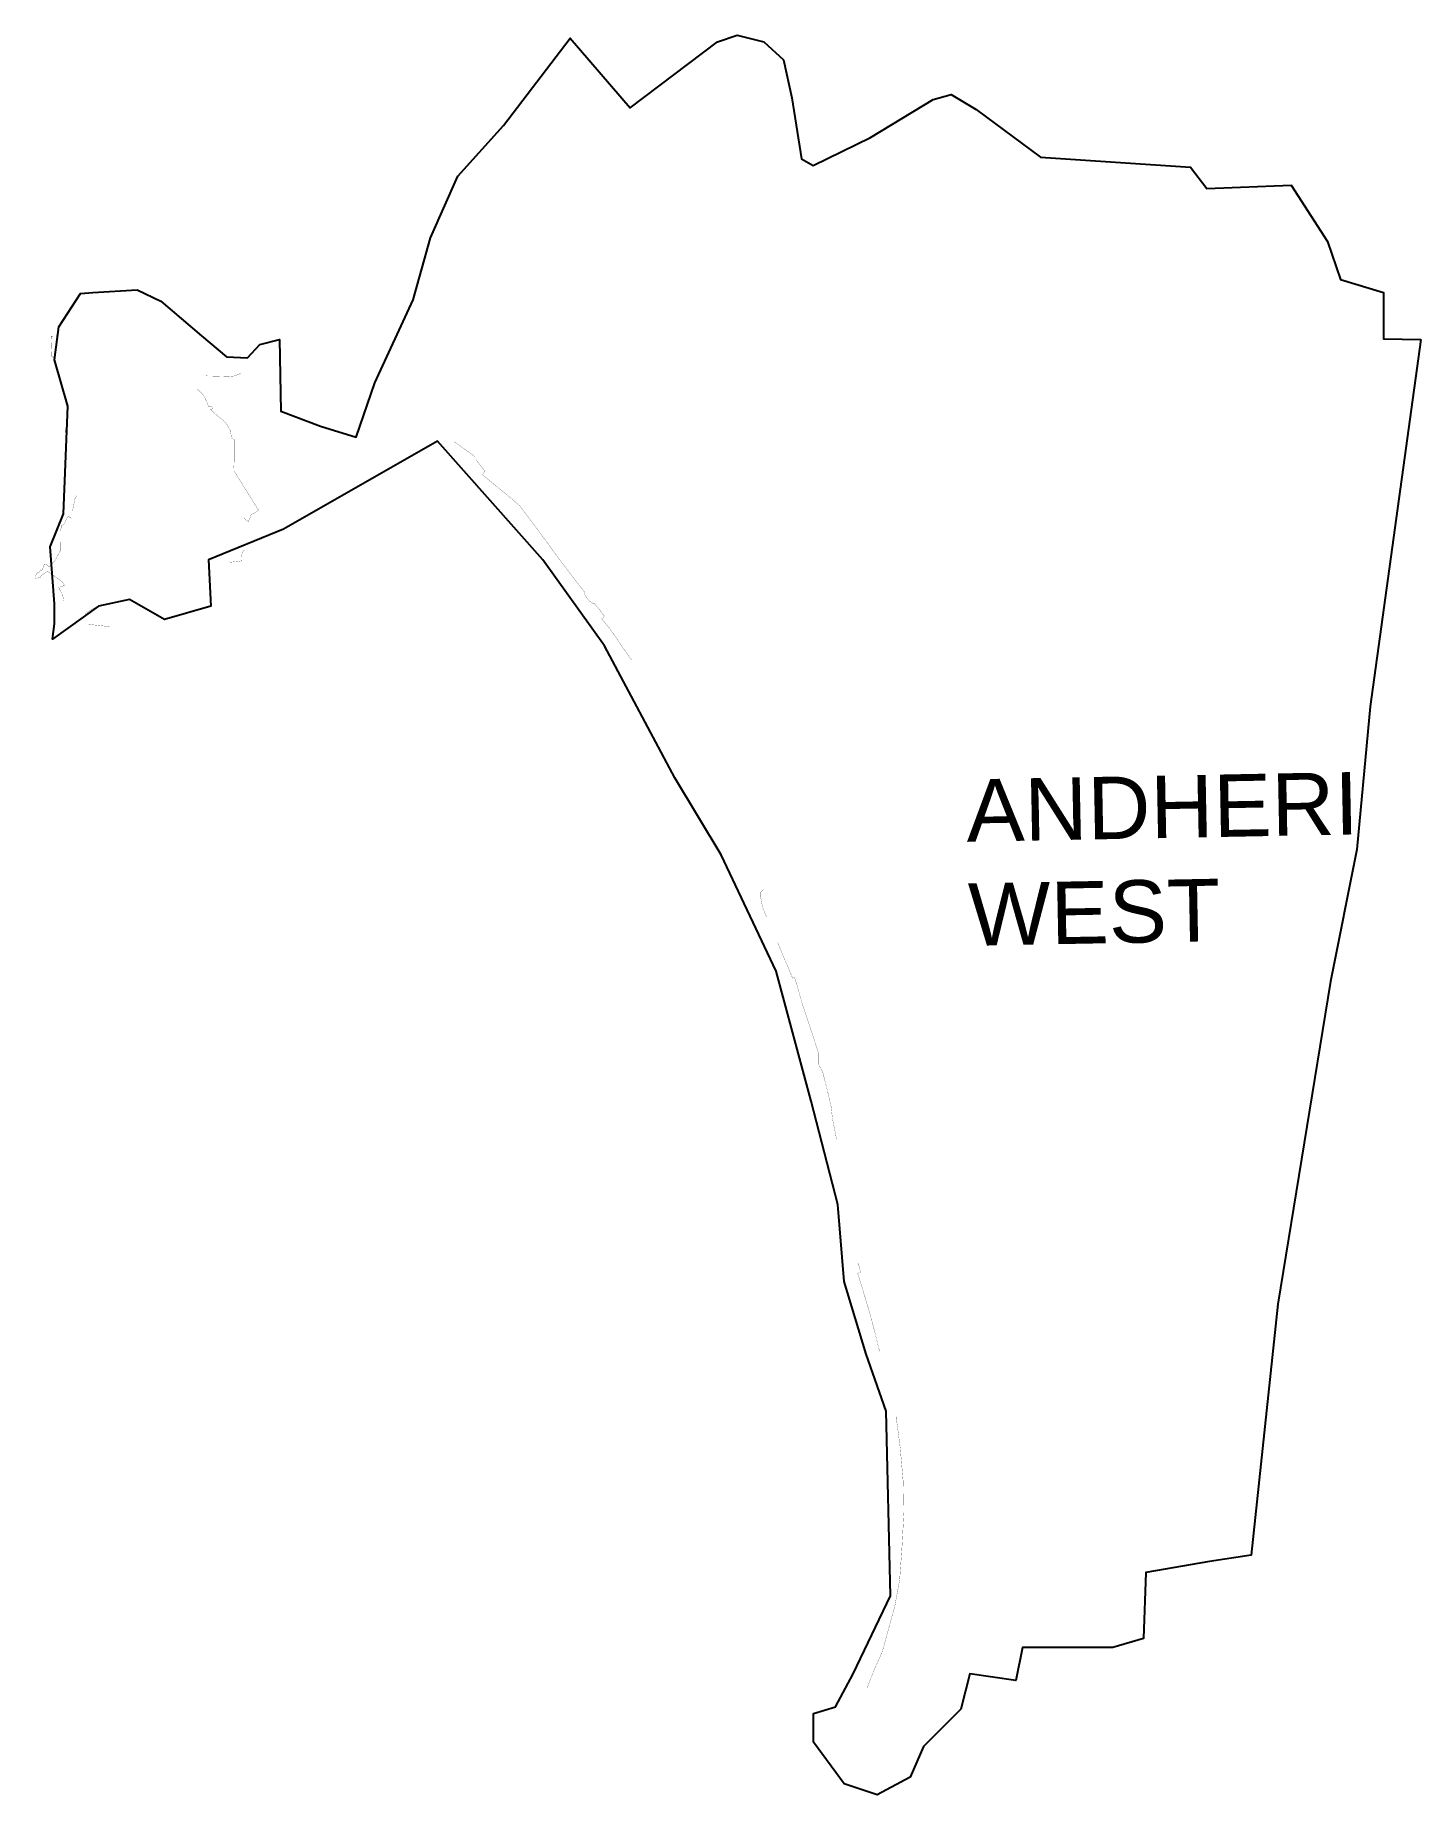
# Model space of a CAD drawing. Header units: metres. Extents: x 267211 to 273870, y 2111090 to 2119548.
import ezdxf

# ---------------------------------------------------------------- set-up
doc = ezdxf.new("R2010")
doc.units = ezdxf.units.M
for name, color, linetype in [('SEAWALL', 170, 'Continuous'), ('village', 3, 'Continuous'), ('VILLAGE NAME', 250, 'Continuous')]:
    doc.layers.add(name, color=color, linetype=linetype)
doc.styles.get("Standard").update_dxf_attribs({"font": 'simplex.shx'})

msp = doc.modelspace()

# ---------------------------------------------------------------- linework, layer by layer
at = {"layer": 'SEAWALL', "const_width": 1, "flags": 128}
for points in [[(267313.2, 2118102.3), (267287.5, 2118101.2), (267289.6, 2118041.1), (267291.2, 2118003), (267303.6, 2117994.7)], [(268031.5, 2117910), (268051.4, 2117909.7), (268137.3, 2117907.1), (268165.9, 2117909.5), (268183, 2117915.7), (268199.5, 2117922.3)], [(268215.1, 2117224.9), (268235.5, 2117208.9), (268249.5, 2117244.6), (268269.5, 2117253.2), (268283.9, 2117264.6), (268166.5, 2117453.3), (268165.7, 2117474), (268166.9, 2117505.3), (268166.9, 2117604.4), (268154, 2117611), (268151.6, 2117630.2), (268148.9, 2117646.2), (268133.5, 2117674.8), (268114.3, 2117697.1), (268085.9, 2117719.1), (268061.4, 2117741.7), (268053.7, 2117750), (268063.3, 2117751.5), (268061.5, 2117763.1), (268045.9, 2117760.8), (268036.1, 2117782.9), (268019.6, 2117817.8), (267989.7, 2117847.2)], [(267360.6, 2117522.5), (267354.6, 2117651.4)], [(269225.8, 2117593.4), (269324.7, 2117521.7)], [(269329.6, 2117506.6), (269372.2, 2117452.1), (269360.9, 2117434.5), (269494.1, 2117325.1), (269539.7, 2117285.7), (269608, 2117194.8), (269666.2, 2117116), (269733.8, 2117023.2), (269804.7, 2116929.9), (269848.9, 2116874), (269850.5, 2116861.2), (269869.7, 2116830.9), (269884.9, 2116822.1), (269890.1, 2116814.9), (269896.8, 2116818.6), (269911, 2116798.9), (269913.3, 2116800.2), (269946.4, 2116754.8), (269932.8, 2116742.2), (269974, 2116692.9), (270076.3, 2116544.1)], [(267389.9, 2117261), (267402.9, 2117323.4), (267411.4, 2117335.5)], [(267346.9, 2116829), (267343.2, 2116855.8), (267323.6, 2116893.2), (267352.5, 2116903.6), (267341, 2116919.8), (267286.7, 2116960), (267270.5, 2116970.2), (267241.5, 2116951.8), (267234.3, 2116941.4), (267211.4, 2116936), (267211.2, 2116941.2), (267216.9, 2116958.6), (267222.7, 2116965.2), (267232.3, 2116967.8), (267236.5, 2116977.8), (267244.5, 2116975.2), (267253.9, 2117005.4), (267263.1, 2117005.8), (267277.1, 2116991), (267305, 2117021.3), (267330.6, 2117068), (267329.8, 2117165.7), (267337.6, 2117183.2), (267337.4, 2117190.6), (267350.1, 2117198.6), (267359.9, 2117221.3), (267368.9, 2117234.9), (267385.9, 2117226.1)], [(268141.5, 2117018.7), (268144.5, 2117013.8), (268203.5, 2117020.9), (268202.5, 2117047.8), (268208.4, 2117064.6), (268214.9, 2117073)], [(267450.4, 2116765), (267462.5, 2116774.9), (267507.9, 2116802.1), (267545.2, 2116812.9), (267564.5, 2116813.9), (267585.1, 2116822)], [(267466.4, 2116715.8), (267571.8, 2116704.5)], [(270710.6, 2115441.5), (270696.9, 2115427.4), (270696.2, 2115410.6), (270707, 2115353.3), (270725.6, 2115309.4)], [(270778.2, 2115187.3), (270851, 2115015), (270859.2, 2115018.2), (270865.2, 2115004.7), (270894.1, 2114903.1), (270949.1, 2114735.3), (270975.2, 2114655.8), (270975, 2114601.8), (270995.4, 2114564.6), (271016.7, 2114480.5)], [(271016.7, 2114480.5), (271035.4, 2114401.5), (271042.3, 2114340), (271062.4, 2114240.6)], [(271269, 2113221.4), (271236.3, 2113351.1), (271219.4, 2113413.7), (271186.9, 2113521.8), (271163.4, 2113596.5), (271178.4, 2113601.3), (271165.6, 2113645.4)], [(271350.6, 2112907.1), (271350.6, 2112891), (271368.2, 2112756.9), (271382.3, 2112594.5), (271385.1, 2112435), (271376, 2112271.9), (271365.5, 2112125.1), (271343.4, 2112003.2), (271282.9, 2111781.3), (271235.9, 2111673.1), (271209.1, 2111603.3)]]:
    msp.add_lwpolyline(points, dxfattribs=at)
at = {"layer": 'village'}
msp.add_polyline3d([(273870, 2118085.5, 0), (273626.2, 2116321.1, 0), (273562.8, 2115633.9, 0), (273435.9, 2114999.6, 0), (273182.2, 2113447.5, 0), (273055.3, 2112242.3, 0), (272854.4, 2112210.6, 0), (272547.8, 2112157.7, 0), (272537.3, 2111840.5, 0), (272389.2, 2111798.2, 0), (271955.8, 2111798.2, 0), (271924.1, 2111639.6, 0), (271702, 2111671.4, 0), (271659.7, 2111502.2, 0), (271480, 2111322.5, 0), (271416.6, 2111174.4, 0), (271258, 2111089.9, 0), (271099.4, 2111142.7, 0), (270951.4, 2111343.6, 0), (270951.4, 2111481, 0), (271057.1, 2111512.8, 0), (271141.7, 2111671.4, 0), (271321.4, 2112045.6, 0), (271300.3, 2112933.7, 0), (271205.1, 2113208.6, 0), (271099.4, 2113557.5, 0), (271067.7, 2113927.5, 0), (270940.8, 2114424.4, 0), (270771.7, 2115048.2, 0), (270507.3, 2115608.6, 0), (270285.3, 2115978.6, 0), (269947, 2116612.9, 0), (269651, 2117025.3, 0), (269143.5, 2117596.2, 0), (268403.4, 2117173.3, 0), (268043.9, 2117025.3, 0), (268054.5, 2116803.3, 0), (267832.5, 2116739.8, 0), (267663.3, 2116835, 0), (267515.3, 2116803.3, 0), (267293.3, 2116644.7, 0), (267303.9, 2116718.7, 0), (267303.9, 2116813.8, 0), (267282.7, 2117088.7, 0), (267346.2, 2117247.3, 0), (267367.3, 2117765.4, 0), (267303.9, 2117987.4, 0), (267325, 2118146, 0), (267427.9, 2118305.5, 0), (267487.3, 2118311.5, 0), (267701.4, 2118323.4, 0), (267814.4, 2118269.9, 0), (268010.7, 2118103.3, 0), (268129.6, 2118002.2, 0), (268230.7, 2117996.3, 0), (268290.2, 2118061.7, 0), (268385.4, 2118085.5, 0), (268391.3, 2117740.6, 0), (268581.6, 2117669.2, 0), (268754.1, 2117615.7, 0), (268843.3, 2117877.3, 0), (269027.6, 2118275.8, 0), (269110.9, 2118573.2, 0), (269241.7, 2118870.5, 0), (269461.8, 2119114.3, 0), (269781.1, 2119533, 0), (270069.5, 2119198.9, 0), (270489.7, 2119516, 0), (270584.9, 2119547.8, 0), (270711.8, 2119516, 0), (270806.9, 2119428.8, 0), (270846.6, 2119246.4, 0), (270894.1, 2118953.1, 0), (270949.7, 2118921.3, 0), (271224.8, 2119056.1, 0), (271526.1, 2119238.5, 0), (271613.3, 2119262.3, 0), (271732.3, 2119190.9, 0), (272041.5, 2118961, 0), (272763.1, 2118913.4, 0), (272842.4, 2118810.3, 0), (273246.8, 2118826.2, 0), (273421.2, 2118556.6, 0), (273484.7, 2118374.2, 0), (273690.8, 2118310.8, 0), (273690.8, 2118088.8, 0)], close=True, dxfattribs=at)

# ---------------------------------------------------------------- texts
at = {"layer": 'VILLAGE NAME', "insert": (271682.7, 2115970.3), "char_height": 300, "attachment_point": 1, "rotation": 1.10283}
msp.add_mtext_dynamic_manual_height_columns('{\\fArial|b0|i0|c0|p34;ANDHERI WEST}', width=2578.433, gutter_width=1928.7, heights=[0], dxfattribs=at)

doc.saveas('drawing.dxf')
